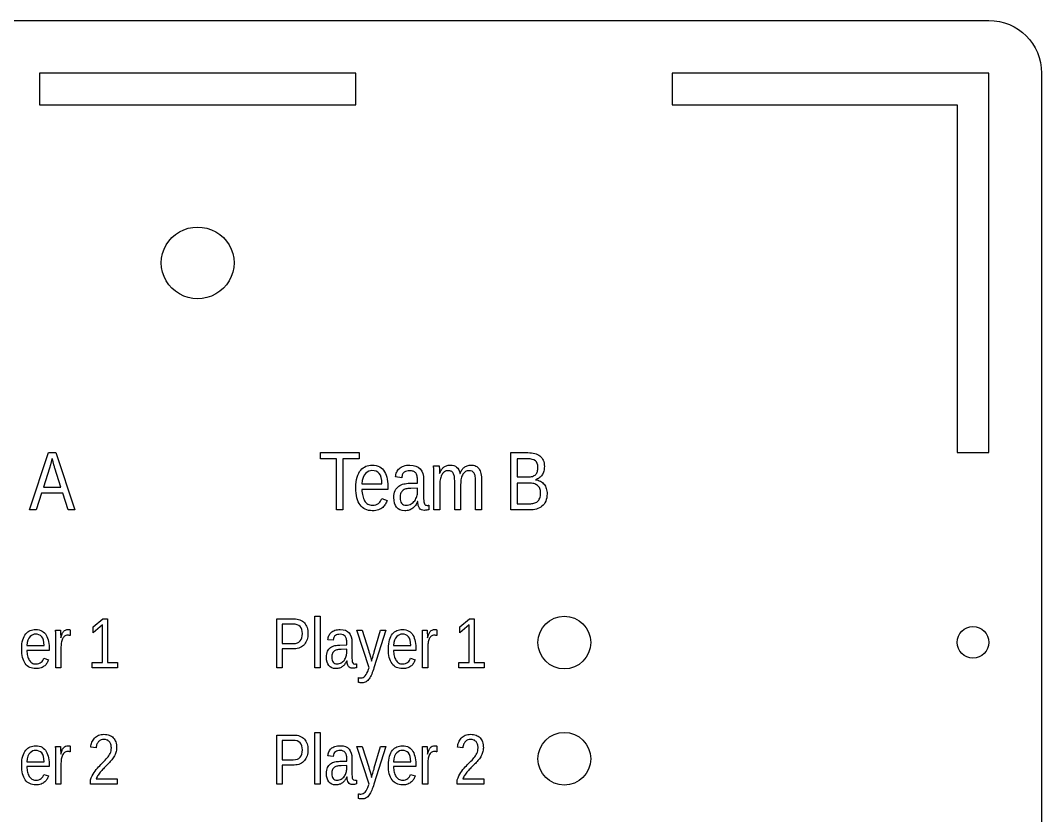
# Model space of a CAD drawing. Extents: x -205 to 381, y 97 to 403.
# Drawn here: x 69.4 to 166.2, y 215.2 to 290.6 of the extents above; entities that cross this region are included whole.
import ezdxf

# ---------------------------------------------------------------- set-up
doc = ezdxf.new("R2010")
doc.units = 0
doc.layers.add('Layer_1', color=7, linetype='CONTINUOUS')

msp = doc.modelspace()

# ---------------------------------------------------------------- linework, layer by layer
at = {"layer": 'Layer_1', "color": 7}
for points in [[(11.210069, 290.606626), (161.210069, 290.606626)], [(71.208194, 285.604648), (71.208194, 282.606037), (101.211944, 282.606037), (101.211944, 285.604648), (71.208194, 285.604648), (71.208194, 285.604648)], [(131.206875, 285.604648), (131.206875, 282.606037), (158.203194, 282.606037), (158.203194, 249.612496), (161.210625, 249.612496), (161.210625, 285.604648), (131.206875, 285.604648), (131.206875, 285.604648)], [(166.21007, 285.606626), (166.21007, 105.606631)], [(89.66007, 267.608572), (89.66007, 267.608572)], [(73.944607, 244.17586), (73.435286, 245.765564), (71.401853, 245.765564), (70.892529, 244.17586), (70.263591, 244.17586), (72.084808, 249.612496), (72.771621, 249.612496), (74.561968, 244.17586), (73.944607, 244.17586)], [(72.586413, 248.447228), (72.505384, 248.736616), (72.443648, 248.952691)], [(99.976483, 249.010569), (99.976483, 244.17586), (99.378412, 244.17586), (99.378412, 249.010569), (97.846586, 249.010569), (97.846586, 249.612496), (101.508309, 249.612496), (101.508309, 249.010569), (99.976483, 249.010569)], [(117.698605, 244.17586), (115.888965, 244.17586), (115.888965, 249.612496), (117.509538, 249.612496)], [(117.509538, 249.022146), (116.490891, 249.022146), (116.490891, 247.301251), (117.509538, 247.301251)], [(72.335619, 248.728897), (72.250732, 248.43951), (72.158129, 248.126971), (71.587069, 246.340482), (73.253944, 246.340482), (72.682885, 248.13469)], [(108.580947, 248.350765), (109.11728, 248.350765)], [(105.559741, 247.23566), (104.965531, 247.301254)], [(106.288998, 246.70704), (107.060701, 246.722478), (107.060701, 246.95013)], [(107.635619, 247.023443), (107.635619, 245.225377)], [(109.163587, 246.595145), (109.163587, 244.17586), (108.596385, 244.17586), (108.596385, 247.459451)], [(109.14045, 247.63694), (109.152021, 247.63694)], [(111.081275, 247.63694), (111.092846, 247.63694)], [(113.118561, 246.957843), (113.118561, 244.17586), (112.55522, 244.17586), (112.55522, 246.822797)], [(101.78612, 246.649162), (103.684507, 246.649162)], [(104.255564, 246.209294), (104.255564, 246.116691), (101.78612, 246.116691)], [(107.060698, 245.892897), (107.060698, 246.236302), (106.435618, 246.220865)], [(110.579659, 244.17586), (110.579659, 246.822797)], [(111.143006, 246.595145), (111.143006, 244.17586), (110.579665, 244.17586)], [(117.617576, 246.726333), (116.490891, 246.726333), (116.490891, 244.766212), (117.667735, 244.766212)], [(103.665215, 245.260101), (104.16682, 245.086467)], [(107.076136, 244.974571), (107.060698, 244.974571)], [(108.141081, 244.631166), (108.141081, 244.199013)], [(76.206446, 229.190667), (76.206446, 229.696683), (77.178789, 229.696683), (77.178789, 233.281789), (76.318895, 232.531032), (76.318895, 233.093273), (77.221786, 233.850641), (77.671577, 233.850641), (77.671577, 229.696683), (78.600927, 229.696683), (78.600927, 229.190667), (76.206446, 229.190667)], [(95.350485, 231.006372), (94.226005, 231.006372), (94.226005, 229.190667), (93.710069, 229.190667), (93.710069, 233.850641), (95.317412, 233.850641)], [(95.254572, 233.344634), (94.226005, 233.344634), (94.226005, 231.505781), (95.277726, 231.505781)], [(97.331553, 229.190667), (97.331553, 234.098689), (97.82103, 234.098689), (97.82103, 229.190667), (97.331553, 229.190667)], [(110.967517, 229.190667), (110.967517, 229.696683), (111.93986, 229.696683), (111.93986, 233.281789), (111.079963, 232.531032), (111.079963, 233.093273), (111.982854, 233.850641), (112.432646, 233.850641), (112.432646, 229.696683), (113.361995, 229.696683), (113.361995, 229.190667), (110.967517, 229.190667)], [(72.750353, 232.769157), (73.213372, 232.769157)], [(74.139388, 232.802228), (74.139388, 232.256526)], [(102.41486, 229.064985), (102.461162, 229.2072), (101.296995, 232.769152), (101.819546, 232.769152), (102.438011, 230.791392)], [(102.960562, 230.725245), (103.53603, 232.769152), (104.051969, 232.769152), (102.920876, 229.190661)], [(107.511424, 232.769157), (107.974446, 232.769157)], [(108.900465, 232.802228), (108.900465, 232.256526)], [(72.766863, 229.190667), (72.766863, 231.935721)], [(73.233184, 232.200305), (73.233184, 232.038247), (73.24642, 232.038247)], [(99.064572, 231.813369), (98.555251, 231.869594)], [(99.689652, 231.36025), (100.35111, 231.373487), (100.35111, 231.568618)], [(100.843896, 231.631469), (100.843896, 230.09027)], [(107.527934, 229.190667), (107.527934, 231.935721)], [(107.994258, 232.200305), (107.994258, 232.038247), (108.007494, 232.038247)], [(123.471138, 231.598689), (123.471138, 231.598689)], [(161.206911, 231.609825), (161.206911, 231.609825)], [(70.025119, 231.310641), (71.652305, 231.310641)], [(72.141786, 230.933612), (72.141786, 230.854237), (70.025119, 230.854237)], [(73.256343, 231.055956), (73.256343, 229.190642), (72.766863, 229.190642)], [(100.351102, 230.662416), (100.351102, 230.956766), (99.81532, 230.94353)], [(102.507463, 230.553267), (102.590146, 230.25561)], [(102.738976, 229.984411), (102.811735, 230.222536), (102.89111, 230.490427)], [(104.786187, 231.310641), (106.413376, 231.310641)], [(106.902854, 230.933612), (106.902854, 230.854237), (104.786187, 230.854237)], [(108.017417, 231.055956), (108.017417, 229.190642), (107.527939, 229.190642)], [(71.63577, 230.120016), (72.065718, 229.971189)], [(100.364338, 229.875282), (100.351102, 229.875282)], [(101.277152, 229.580941), (101.277152, 229.210524)], [(106.396838, 230.120016), (106.826787, 229.971189)], [(101.465668, 227.821441), (101.465668, 228.267925)], [(95.350485, 219.980415), (94.226005, 219.980415), (94.226005, 218.164713), (93.710069, 218.164713), (93.710069, 222.824688), (95.317412, 222.824688)], [(97.331553, 218.164713), (97.331553, 223.072736), (97.82103, 223.072736), (97.82103, 218.164713), (97.331553, 218.164713)], [(72.750353, 221.743198), (73.213372, 221.743198)], [(74.139388, 221.776269), (74.139388, 221.230567)], [(76.583478, 221.617522), (76.084077, 221.673746)], [(95.254572, 222.318683), (94.226005, 222.318683), (94.226005, 220.47983), (95.277726, 220.47983)], [(102.41486, 218.039028), (102.461162, 218.18124), (101.296995, 221.743195), (101.819546, 221.743195), (102.438011, 219.765435)], [(102.960562, 219.699288), (103.53603, 221.743195), (104.051969, 221.743195), (102.920876, 218.164705)], [(107.511424, 221.743204), (107.974446, 221.743204)], [(108.900465, 221.776272), (108.900465, 221.230567)], [(111.344546, 221.617527), (110.845146, 221.673749)], [(72.766863, 218.16471), (72.766863, 220.909762)], [(73.233184, 221.174345), (73.233184, 221.012288), (73.24642, 221.012288)], [(99.064572, 220.787416), (98.555251, 220.84364)], [(107.527934, 218.164713), (107.527934, 220.909765)], [(107.994258, 221.174348), (107.994258, 221.01229), (108.007494, 221.01229)], [(70.025119, 220.284682), (71.652305, 220.284682)], [(72.141786, 219.907653), (72.141786, 219.828278), (70.025119, 219.828278)], [(73.256343, 220.030024), (73.256343, 218.164713), (72.766863, 218.164713)], [(77.694728, 220.049865), (77.360693, 219.712522)], [(99.689652, 220.334297), (100.35111, 220.347533), (100.35111, 220.542661)], [(100.351102, 219.636463), (100.351102, 219.930812), (99.81532, 219.917576)], [(100.843896, 220.605515), (100.843896, 219.064316)], [(104.786187, 220.284688), (106.413376, 220.284688)], [(106.902854, 219.907656), (106.902854, 219.828281), (104.786187, 219.828281)], [(108.017417, 220.030024), (108.017417, 218.16471), (107.527939, 218.16471)], [(112.455796, 220.04987), (112.121761, 219.712527)], [(123.471138, 220.572729), (123.471138, 220.572729)], [(71.63577, 219.094057), (72.065718, 218.94523)], [(100.364338, 218.849328), (100.351102, 218.849328)], [(102.507463, 219.52731), (102.590146, 219.229653)], [(102.738976, 218.958455), (102.811735, 219.19658), (102.89111, 219.464471)], [(106.396838, 219.094063), (106.826787, 218.945236)], [(76.600013, 218.670724), (78.594311, 218.670724), (78.594311, 218.16471), (76.060927, 218.16471)], [(76.060927, 218.16471), (76.060927, 218.584736)], [(101.277152, 218.554984), (101.277152, 218.184568)], [(111.361085, 218.670729), (113.35538, 218.670729), (113.35538, 218.164713), (110.821995, 218.164713)], [(110.821995, 218.164713), (110.821995, 218.584739)], [(101.465668, 216.795484), (101.465668, 217.241968)]]:
    msp.add_lwpolyline(points, dxfattribs=at)
for points in [[(161.210069, 290.606626), (163.980069, 290.606626), (166.21007, 288.376626), (166.21007, 285.606626)], [(84.48507, 270.553058), (85.552504, 271.16041), (86.867637, 271.16041), (87.93507, 270.553058)], [(82.76007, 267.608572), (82.76007, 268.823275), (83.417637, 269.945707), (84.48507, 270.553058)], [(87.93507, 270.553058), (89.002504, 269.945707), (89.66007, 268.823275), (89.66007, 267.608572)], [(84.48507, 264.664085), (83.417637, 265.271437), (82.76007, 266.393869), (82.76007, 267.608572)], [(89.66007, 267.608572), (89.66007, 266.393869), (89.002504, 265.271437), (87.93507, 264.664085)], [(87.93507, 264.664085), (86.867637, 264.056734), (85.552504, 264.056734), (84.48507, 264.664085)], [(72.389639, 248.948833), (72.376769, 248.889665), (72.358769, 248.816352), (72.335619, 248.728897)], [(72.420505, 249.056871), (72.415369, 249.044001), (72.405068, 249.007993), (72.389639, 248.948833)], [(72.443648, 248.952691), (72.42821, 249.00928), (72.420505, 249.044004), (72.420505, 249.056871)], [(117.509538, 249.612496), (117.75648, 249.61249), (117.976413, 249.586757), (118.169343, 249.535328)], [(118.22336, 248.83308), (118.058729, 248.959117), (117.820787, 249.02214), (117.509538, 249.022146)], [(118.169343, 249.535328), (118.362264, 249.486447), (118.525606, 249.407992), (118.659371, 249.299957)], [(118.470305, 248.204142), (118.470302, 248.497385), (118.387986, 248.707028), (118.22336, 248.83308)], [(118.659371, 249.299957), (118.795701, 249.191914), (118.898597, 249.054294), (118.968052, 248.887097)], [(118.968052, 248.887097), (119.040075, 248.722463), (119.076086, 248.524394), (119.076092, 248.292887)], [(72.682876, 248.13469), (72.649433, 248.237577), (72.617279, 248.341759), (72.586413, 248.447228)], [(101.334677, 247.281958), (101.41699, 247.554624), (101.527602, 247.775844), (101.666508, 247.945621)], [(101.666508, 247.945621), (101.805413, 248.115391), (101.96747, 248.237577), (102.152679, 248.312179)], [(102.152679, 248.312179), (102.337887, 248.389345), (102.535956, 248.42793), (102.746889, 248.427936)], [(102.739173, 247.914754), (102.538527, 247.914751), (102.343032, 247.829862), (102.152679, 247.660094)], [(103.422128, 247.629224), (103.249778, 247.819575), (103.022126, 247.914751), (102.739173, 247.914754)], [(102.746889, 248.427936), (103.03499, 248.42793), (103.275503, 248.371339), (103.46843, 248.258162)], [(103.46843, 248.258162), (103.841417, 248.039508), (104.079356, 247.648514), (104.182254, 247.085176)], [(105.085145, 247.752699), (105.144308, 247.8916), (105.227907, 248.011215), (105.335948, 248.111539)], [(105.335948, 248.111539), (105.443985, 248.211858), (105.579031, 248.289029), (105.741092, 248.343052)], [(105.741092, 248.343052), (105.905721, 248.399637), (106.105074, 248.427933), (106.33916, 248.427938)], [(106.026622, 247.868455), (105.939158, 247.85045), (105.86199, 247.815717), (105.795109, 247.764276)], [(106.323725, 247.899322), (106.213114, 247.899319), (106.11408, 247.889021), (106.026622, 247.868455)], [(106.647841, 247.845305), (106.557806, 247.881313), (106.449769, 247.899319), (106.323725, 247.899322)], [(106.33916, 248.427938), (106.768736, 248.427933), (107.091565, 248.307034), (107.307645, 248.065238)], [(106.87935, 247.683247), (106.817612, 247.757841), (106.740441, 247.811859), (106.647841, 247.845305)], [(107.307645, 248.065238), (107.526291, 247.826006), (107.635616, 247.478743), (107.635619, 247.023443)], [(108.584814, 248.231151), (108.582274, 248.292884), (108.580947, 248.332753), (108.580947, 248.350765)], [(108.592518, 248.007357), (108.589978, 248.094815), (108.587382, 248.169412), (108.584814, 248.231151)], [(108.596385, 247.733404), (108.596385, 247.831148), (108.594974, 247.922467), (108.592518, 248.007357)], [(109.11728, 248.350765), (109.11982, 248.337895), (109.121146, 248.303174), (109.121146, 248.246585)], [(109.121146, 248.246585), (109.123686, 248.189991), (109.126282, 248.124394), (109.128851, 248.0498)], [(109.128851, 248.0498), (109.133987, 247.977771), (109.136555, 247.903174), (109.136584, 247.826009)], [(109.136584, 247.826009), (109.139124, 247.751407), (109.14045, 247.688384), (109.14045, 247.63694)], [(109.152021, 247.63694), (109.203467, 247.757838), (109.258775, 247.867163), (109.317937, 247.964913)], [(109.317937, 247.964913), (109.377102, 248.062658), (109.445267, 248.144974), (109.522438, 248.211858)], [(109.622748, 247.802856), (109.527571, 247.746262), (109.445256, 247.662662), (109.375804, 247.552053)], [(109.522438, 248.211858), (109.60218, 248.281307), (109.693498, 248.33404), (109.796394, 248.370057)], [(109.950721, 247.891603), (109.82982, 247.891598), (109.720496, 247.862018), (109.622748, 247.802856)], [(109.796394, 248.370057), (109.899283, 248.408637), (110.017611, 248.42793), (110.151376, 248.427936)], [(110.247828, 247.837583), (110.168083, 247.873592), (110.069049, 247.891598), (109.950721, 247.891603)], [(110.151376, 248.427936), (110.411178, 248.42793), (110.615679, 248.36491), (110.764879, 248.238869)], [(110.440752, 247.660094), (110.391877, 247.744975), (110.327567, 247.80414), (110.247828, 247.837583)], [(110.764879, 248.238869), (110.916644, 248.11282), (111.02211, 247.912177), (111.081275, 247.63694)], [(111.092846, 247.63694), (111.14429, 247.757838), (111.200881, 247.867163), (111.26262, 247.964913)], [(111.26262, 247.964913), (111.326924, 248.062658), (111.400237, 248.144974), (111.482556, 248.211858)], [(111.602167, 247.806717), (111.506988, 247.752694), (111.424675, 247.671665), (111.355223, 247.56363)], [(111.482556, 248.211858), (111.56744, 248.281307), (111.662616, 248.33404), (111.768086, 248.370057)], [(111.93014, 247.891603), (111.809239, 247.891598), (111.699915, 247.863302), (111.602167, 247.806717)], [(111.768086, 248.370057), (111.873546, 248.408637), (111.994448, 248.42793), (112.130784, 248.427936)], [(112.223389, 247.837583), (112.143642, 247.873592), (112.045894, 247.891598), (111.93014, 247.891603)], [(112.130784, 248.427936), (112.303125, 248.42793), (112.451035, 248.399634), (112.574513, 248.343049)], [(112.416313, 247.660094), (112.367435, 247.744975), (112.303125, 247.80414), (112.223389, 247.837583)], [(112.574513, 248.343049), (112.700554, 248.286452), (112.803446, 248.198994), (112.883194, 248.08067)], [(112.883194, 248.08067), (112.965504, 247.962339), (113.024666, 247.809285), (113.060683, 247.621508)], [(118.25423, 247.544337), (118.331395, 247.624076), (118.386702, 247.719253), (118.420145, 247.829867)], [(118.420145, 247.829867), (118.453583, 247.940473), (118.470302, 248.065232), (118.470305, 248.204142)], [(119.022072, 247.864592), (118.988628, 247.730827), (118.935895, 247.608642), (118.863872, 247.498036)], [(119.076092, 248.292887), (119.076086, 248.141116), (119.058086, 247.998351), (119.022072, 247.864592)], [(101.215063, 246.290322), (101.215063, 246.681316), (101.254933, 247.01186), (101.334677, 247.281958)], [(102.152679, 247.660094), (101.921169, 247.462019), (101.798981, 247.125043), (101.78612, 246.649162)], [(103.684507, 246.649162), (103.684505, 247.114753), (103.597044, 247.441439), (103.422128, 247.629224)], [(104.182254, 247.085176), (104.231124, 246.815078), (104.255562, 246.523116), (104.255564, 246.209294)], [(104.965531, 247.301254), (104.986105, 247.46588), (105.02598, 247.616363), (105.085145, 247.752699)], [(105.636912, 247.559775), (105.598324, 247.474882), (105.572602, 247.366845), (105.559741, 247.23566)], [(105.795109, 247.764276), (105.730799, 247.715398), (105.678069, 247.64723), (105.636912, 247.559775)], [(107.014399, 247.389998), (106.986101, 247.510897), (106.941084, 247.608644), (106.87935, 247.683247)], [(107.060701, 246.95013), (107.060698, 247.122474), (107.045263, 247.269097), (107.014399, 247.389998)], [(108.596385, 247.459451), (108.596385, 247.459448), (108.596385, 247.550764), (108.596385, 247.733404)], [(109.217607, 247.146912), (109.181592, 246.987423), (109.163587, 246.803501), (109.163587, 246.595145)], [(109.375804, 247.552053), (109.308923, 247.444013), (109.256189, 247.308964), (109.217607, 247.146912)], [(110.544932, 247.33212), (110.524358, 247.468451), (110.489625, 247.577775), (110.440752, 247.660094)], [(110.579659, 246.822797), (110.579656, 247.026008), (110.568088, 247.195782), (110.544932, 247.33212)], [(111.197026, 247.158486), (111.161009, 246.996425), (111.143003, 246.808646), (111.143006, 246.595145)], [(111.355223, 247.56363), (111.285768, 247.455587), (111.233035, 247.320541), (111.197026, 247.158486)], [(112.524351, 247.33212), (112.503777, 247.468451), (112.467757, 247.577775), (112.416313, 247.660094)], [(112.55522, 246.822797), (112.555215, 247.026008), (112.544919, 247.195782), (112.524351, 247.33212)], [(113.060683, 247.621508), (113.099263, 247.436297), (113.118556, 247.215074), (113.118561, 246.957843)], [(117.509538, 247.301251), (117.687025, 247.301248), (117.836222, 247.321825), (117.957123, 247.362987)], [(117.957123, 247.362987), (118.080592, 247.406714), (118.179627, 247.467164), (118.25423, 247.544337)], [(118.597635, 247.216364), (118.492168, 247.13919), (118.368696, 247.081312), (118.227218, 247.042732)], [(118.227218, 247.042732), (118.407279, 247.016994), (118.566765, 246.966846), (118.705675, 246.892249)], [(118.863872, 247.498036), (118.794417, 247.389993), (118.70567, 247.296103), (118.597635, 247.216364)], [(118.705675, 246.892249), (118.844576, 246.817649), (118.960333, 246.722472), (119.052941, 246.606719)], [(101.612488, 244.650456), (101.347538, 245.018302), (101.215063, 245.564921), (101.215063, 246.290322)], [(101.78612, 246.116691), (101.78612, 245.898039), (101.809262, 245.696112), (101.855575, 245.510904)], [(104.811189, 245.34113), (104.811189, 245.616367), (104.853633, 245.841448), (104.938522, 246.016369)], [(104.938522, 246.016369), (105.02598, 246.193859), (105.137876, 246.332763), (105.274212, 246.433087)], [(105.274212, 246.433087), (105.413116, 246.533406), (105.571315, 246.602858), (105.748808, 246.641446)], [(105.706362, 246.054949), (105.613756, 245.990636), (105.539159, 245.900605), (105.482568, 245.784851)], [(106.038193, 246.182279), (105.912147, 246.161705), (105.801535, 246.119253), (105.706362, 246.054949)], [(105.748808, 246.641446), (105.926297, 246.680029), (106.106361, 246.701893), (106.288998, 246.70704)], [(106.435618, 246.220865), (106.296711, 246.218325), (106.164236, 246.205427), (106.038193, 246.182279)], [(106.991243, 245.464602), (107.037545, 245.613796), (107.060695, 245.756561), (107.060698, 245.892897)], [(118.076737, 246.672316), (117.940401, 246.708325), (117.787347, 246.72633), (117.617576, 246.726333)], [(118.424003, 246.502539), (118.328824, 246.579707), (118.213068, 246.636299), (118.076737, 246.672316)], [(118.647797, 246.205436), (118.596348, 246.326334), (118.521748, 246.425369), (118.424003, 246.502539)], [(118.724968, 245.765564), (118.724962, 245.937912), (118.699229, 246.084534), (118.647797, 246.205436)], [(119.052941, 246.606719), (119.145541, 246.490963), (119.214993, 246.355914), (119.2613, 246.201578)], [(119.2613, 246.201578), (119.31017, 246.049807), (119.334607, 245.885178), (119.33461, 245.707689)], [(101.855575, 245.510904), (101.901876, 245.328266), (101.963612, 245.17007), (102.040783, 245.036307)], [(102.040783, 245.036307), (102.117951, 244.905116), (102.215702, 244.802224), (102.334029, 244.727627)], [(103.36425, 244.80094), (103.513444, 244.921838), (103.613766, 245.074893), (103.665215, 245.260101)], [(104.16682, 245.086467), (104.130805, 244.970713), (104.080643, 244.85367), (104.016339, 244.735343)], [(105.069711, 244.430523), (104.897363, 244.651743), (104.811189, 244.955279), (104.811189, 245.34113)], [(105.482568, 245.784851), (105.425977, 245.669095), (105.397681, 245.517327), (105.397681, 245.329548)], [(105.397681, 245.329548), (105.397681, 245.103183), (105.44784, 244.928264), (105.548162, 244.804792)], [(106.451053, 244.739204), (106.587386, 244.821517), (106.700568, 244.925696), (106.790603, 245.051742)], [(106.790603, 245.051742), (106.880632, 245.177785), (106.947513, 245.315405), (106.991243, 245.464602)], [(107.060698, 244.974571), (106.998959, 244.840809), (106.930791, 244.719908), (106.856197, 244.611871)], [(107.126295, 244.608013), (107.100556, 244.713479), (107.083849, 244.835664), (107.076136, 244.974571)], [(107.635619, 245.225377), (107.635616, 245.019589), (107.657491, 244.863963), (107.701213, 244.758499)], [(118.092172, 244.812514), (118.220786, 244.84338), (118.331395, 244.897401), (118.424003, 244.974571)], [(118.424003, 244.974571), (118.519177, 245.051739), (118.592487, 245.154635), (118.643939, 245.283252)], [(118.643939, 245.283252), (118.697954, 245.411869), (118.724962, 245.57264), (118.724968, 245.765564)], [(119.203422, 245.00158), (119.115959, 244.808656), (118.996344, 244.650456), (118.844579, 244.526984)], [(119.33461, 245.707689), (119.334607, 245.432446), (119.290877, 245.197078), (119.203422, 245.00158)], [(102.77004, 244.098689), (102.26329, 244.098692), (101.877439, 244.282613), (101.612488, 244.650456)], [(102.334029, 244.727627), (102.454927, 244.655601), (102.600263, 244.619589), (102.77004, 244.619589)], [(102.77004, 244.619589), (103.016984, 244.619589), (103.215053, 244.680039), (103.36425, 244.80094)], [(103.352676, 244.187437), (103.193187, 244.128272), (102.998976, 244.098692), (102.77004, 244.098689)], [(103.757817, 244.418946), (103.649777, 244.326341), (103.514731, 244.249173), (103.352676, 244.187437)], [(104.016339, 244.735343), (103.952026, 244.619589), (103.865855, 244.514123), (103.757817, 244.418946)], [(105.845271, 244.098689), (105.500576, 244.098692), (105.242058, 244.2093), (105.069711, 244.430523)], [(105.548162, 244.804792), (105.648483, 244.68132), (105.791248, 244.619584), (105.976457, 244.619584)], [(106.269703, 244.160425), (106.14623, 244.119269), (106.004752, 244.098692), (105.845269, 244.098689)], [(105.976457, 244.619589), (106.159091, 244.619589), (106.317291, 244.659459), (106.451053, 244.739204)], [(106.601534, 244.33406), (106.506357, 244.259463), (106.395746, 244.201584), (106.269703, 244.160425)], [(106.856197, 244.611871), (106.784168, 244.503833), (106.699281, 244.41123), (106.601534, 244.33406)], [(107.234332, 244.345633), (107.188028, 244.417659), (107.152017, 244.50512), (107.126295, 244.608013)], [(107.423399, 244.187437), (107.346228, 244.223448), (107.283205, 244.276181), (107.234332, 244.345633)], [(107.701213, 244.137274), (107.593172, 244.137274), (107.500567, 244.153982), (107.423399, 244.187437)], [(107.701213, 244.758499), (107.74494, 244.655604), (107.829827, 244.604158), (107.955873, 244.604158)], [(107.925006, 244.152712), (107.855549, 244.142411), (107.780952, 244.137274), (107.701213, 244.137274)], [(108.141081, 244.199013), (108.069053, 244.178439), (107.997027, 244.163002), (107.925006, 244.152712)], [(107.955873, 244.604158), (107.98674, 244.604158), (108.017606, 244.606698), (108.048479, 244.611862)], [(108.048479, 244.611862), (108.081916, 244.616999), (108.112783, 244.623433), (108.141081, 244.631166)], [(117.667735, 244.766212), (117.822074, 244.766212), (117.963552, 244.78165), (118.092172, 244.812514)], [(118.323682, 244.260747), (118.12561, 244.204155), (117.917251, 244.17586), (117.698605, 244.17586)], [(118.844579, 244.526984), (118.695383, 244.406085), (118.521748, 244.317338), (118.323682, 244.260747)], [(95.922646, 233.113124), (95.774919, 233.26746), (95.552226, 233.344631), (95.254572, 233.344634)], [(95.317412, 233.850641), (95.542306, 233.850639), (95.738538, 233.816461), (95.90611, 233.748116)], [(95.90611, 233.748116), (96.075881, 233.681966), (96.216992, 233.587156), (96.329444, 233.463689)], [(96.329444, 233.463689), (96.441887, 233.342418), (96.525673, 233.194692), (96.580796, 233.020513)], [(118.471137, 231.598689), (118.471137, 232.979399), (119.590425, 234.098689), (120.971138, 234.098689)], [(120.971138, 234.098689), (122.351848, 234.098689), (123.471138, 232.979399), (123.471138, 231.598689)], [(69.638164, 231.853039), (69.70872, 232.08675), (69.803529, 232.276369), (69.922593, 232.421891)], [(69.922593, 232.421891), (70.041654, 232.567411), (70.180561, 232.672141), (70.339311, 232.736084)], [(70.339311, 232.736084), (70.498061, 232.802228), (70.667835, 232.835299), (70.848635, 232.835305)], [(70.84202, 232.395433), (70.670039, 232.39543), (70.50247, 232.32267), (70.339311, 232.177154)], [(71.427411, 232.150696), (71.279681, 232.313851), (71.084553, 232.39543), (70.84202, 232.395433)], [(70.848635, 232.835305), (71.095576, 232.835299), (71.301731, 232.786793), (71.467097, 232.689782)], [(71.467097, 232.689782), (71.786801, 232.502367), (71.990749, 232.167228), (72.078946, 231.684366)], [(72.756957, 232.59718), (72.754699, 232.661117), (72.752554, 232.718442), (72.750353, 232.769157)], [(72.763561, 232.392125), (72.761303, 232.464885), (72.759158, 232.533234), (72.756957, 232.59718)], [(72.766863, 232.167231), (72.766863, 232.244399), (72.765734, 232.319363), (72.763561, 232.392125)], [(73.213372, 232.769157), (73.21563, 232.718442), (73.217775, 232.660014), (73.219976, 232.593872)], [(73.219976, 232.593872), (73.222234, 232.529926), (73.224379, 232.463782), (73.22658, 232.395433)], [(73.22658, 232.395433), (73.230983, 232.327079), (73.233184, 232.262038), (73.233184, 232.200305)], [(73.24642, 232.038247), (73.281698, 232.174944), (73.318076, 232.292905), (73.355561, 232.392125)], [(73.355561, 232.392125), (73.393043, 232.493548), (73.438241, 232.57623), (73.491161, 232.640173)], [(73.491161, 232.640173), (73.544074, 232.706315), (73.606914, 232.754823), (73.679677, 232.785696)], [(73.679677, 232.785696), (73.752436, 232.818764), (73.839527, 232.835299), (73.940952, 232.835305)], [(73.940952, 232.835305), (73.980638, 232.835299), (74.01812, 232.830902), (74.053401, 232.822068)], [(74.053401, 232.822068), (74.09088, 232.815464), (74.119545, 232.808832), (74.139388, 232.802228)], [(96.144235, 232.441746), (96.144232, 232.737193), (96.070369, 232.960987), (95.922646, 233.113124)], [(95.932569, 231.747214), (96.073677, 231.908165), (96.144232, 232.139675), (96.144235, 232.441746)], [(96.580796, 233.020513), (96.635914, 232.84853), (96.663476, 232.657809), (96.663479, 232.44835)], [(96.663479, 232.44835), (96.663476, 232.2455), (96.635906, 232.055883), (96.580796, 231.879497)], [(98.657777, 232.256549), (98.708487, 232.375607), (98.780146, 232.478133), (98.872751, 232.564126)], [(98.872751, 232.564126), (98.965354, 232.650113), (99.08111, 232.716258), (99.220017, 232.762562)], [(99.220017, 232.762562), (99.361125, 232.811067), (99.532003, 232.835319), (99.732646, 232.835324)], [(99.464755, 232.355767), (99.389788, 232.340329), (99.323644, 232.310563), (99.266319, 232.266469)], [(99.719418, 232.382211), (99.624605, 232.382208), (99.539719, 232.373377), (99.464755, 232.355767)], [(99.997229, 232.33591), (99.920058, 232.366773), (99.827453, 232.382208), (99.719418, 232.382211)], [(99.732646, 232.835324), (100.100855, 232.835319), (100.377566, 232.731692), (100.562777, 232.524437)], [(100.195668, 232.197003), (100.142748, 232.26094), (100.076604, 232.307241), (99.997229, 232.33591)], [(100.562777, 232.524437), (100.750187, 232.319383), (100.843893, 232.021726), (100.843896, 231.631469)], [(104.399235, 231.853039), (104.469791, 232.08675), (104.564598, 232.276369), (104.683662, 232.421891)], [(104.683662, 232.421891), (104.802723, 232.567411), (104.94163, 232.672141), (105.10038, 232.736084)], [(105.10038, 232.736084), (105.25913, 232.802228), (105.428903, 232.835299), (105.609703, 232.835305)], [(105.603088, 232.395433), (105.431107, 232.39543), (105.263538, 232.32267), (105.10038, 232.177154)], [(106.188479, 232.150696), (106.040753, 232.313851), (105.845621, 232.39543), (105.603088, 232.395433)], [(105.609703, 232.835305), (105.856645, 232.835299), (106.0628, 232.786793), (106.228168, 232.689782)], [(106.228168, 232.689782), (106.547869, 232.502367), (106.75182, 232.167228), (106.840017, 231.684366)], [(107.518028, 232.59718), (107.51577, 232.661117), (107.513625, 232.718442), (107.511424, 232.769157)], [(107.524632, 232.392125), (107.522374, 232.464885), (107.520229, 232.533234), (107.518028, 232.59718)], [(107.527934, 232.167231), (107.527931, 232.244399), (107.526805, 232.319363), (107.524632, 232.392125)], [(107.974446, 232.769157), (107.976704, 232.718442), (107.978849, 232.660014), (107.98105, 232.593872)], [(107.98105, 232.593872), (107.983308, 232.529926), (107.985453, 232.463782), (107.987654, 232.395433)], [(107.987654, 232.395433), (107.992057, 232.327079), (107.994258, 232.262038), (107.994258, 232.200305)], [(108.007494, 232.038247), (108.042772, 232.174944), (108.079153, 232.292905), (108.116635, 232.392125)], [(108.116635, 232.392125), (108.154117, 232.493548), (108.199318, 232.57623), (108.252235, 232.640173)], [(108.252235, 232.640173), (108.305151, 232.706315), (108.367988, 232.754823), (108.440751, 232.785696)], [(108.440751, 232.785696), (108.51351, 232.818764), (108.600601, 232.835299), (108.702026, 232.835305)], [(108.702026, 232.835305), (108.741712, 232.835299), (108.779194, 232.830902), (108.814475, 232.822068)], [(108.814475, 232.822068), (108.851957, 232.815464), (108.880619, 232.808832), (108.900465, 232.802228)], [(158.206911, 231.609825), (158.206911, 232.438252), (158.878484, 233.109824), (159.706911, 233.109824)], [(159.706911, 233.109824), (160.535338, 233.109824), (161.206911, 232.438252), (161.206911, 231.609825)], [(69.535638, 231.003064), (69.535638, 231.3382), (69.569815, 231.621526), (69.638164, 231.853039)], [(70.339311, 232.177154), (70.140872, 232.007375), (70.036142, 231.71854), (70.025119, 231.310641)], [(71.652305, 231.310641), (71.652305, 231.709721), (71.577338, 231.989736), (71.427411, 232.150696)], [(72.078946, 231.684366), (72.120836, 231.452853), (72.141783, 231.202601), (72.141786, 230.933612)], [(72.766863, 231.935721), (72.766863, 231.935718), (72.766863, 232.012886), (72.766863, 232.167231)], [(73.289414, 231.548741), (73.267372, 231.39881), (73.25634, 231.234549), (73.256343, 231.055956)], [(73.398555, 231.939003), (73.350049, 231.83096), (73.313668, 231.700876), (73.289414, 231.548741)], [(73.590379, 232.196972), (73.513208, 232.135233), (73.449267, 232.049242), (73.398555, 231.939003)], [(73.878113, 232.289574), (73.765664, 232.289571), (73.669754, 232.258705), (73.590379, 232.196972)], [(74.023635, 232.279668), (73.981739, 232.286272), (73.933233, 232.289574), (73.878113, 232.289574)], [(74.139388, 232.256526), (74.106315, 232.267561), (74.067729, 232.275266), (74.023635, 232.279668)], [(95.277726, 231.505781), (95.57538, 231.505778), (95.793659, 231.586257), (95.932569, 231.747214)], [(96.332751, 231.42309), (96.224708, 231.295207), (96.088008, 231.193782), (95.922646, 231.118821)], [(96.580796, 231.879497), (96.525673, 231.705309), (96.44299, 231.553175), (96.332751, 231.42309)], [(98.555251, 231.869594), (98.57289, 232.010702), (98.607064, 232.139686), (98.657777, 232.256549)], [(99.130719, 232.091183), (99.097646, 232.018421), (99.075596, 231.925815), (99.064572, 231.813369)], [(99.266319, 232.266469), (99.211195, 232.224573), (99.165997, 232.166144), (99.130719, 232.091183)], [(99.22663, 231.304029), (99.378764, 231.3371), (99.533106, 231.355839), (99.689652, 231.36025)], [(100.311421, 231.945647), (100.287178, 232.049273), (100.248582, 232.133059), (100.195668, 232.197003)], [(100.35111, 231.568618), (100.351107, 231.716339), (100.337874, 231.842018), (100.311421, 231.945647)], [(104.29671, 231.003064), (104.29671, 231.3382), (104.330884, 231.621526), (104.399235, 231.853039)], [(105.10038, 232.177154), (104.901944, 232.007375), (104.797211, 231.71854), (104.786187, 231.310641)], [(106.413376, 231.310641), (106.413373, 231.709721), (106.338407, 231.989736), (106.188479, 232.150696)], [(106.840017, 231.684366), (106.881905, 231.452853), (106.902851, 231.202601), (106.902854, 230.933612)], [(107.527934, 231.935721), (107.527931, 231.935718), (107.527931, 232.012886), (107.527934, 232.167231)], [(108.050491, 231.548741), (108.028449, 231.39881), (108.017417, 231.234549), (108.017417, 231.055956)], [(108.159632, 231.939003), (108.111123, 231.83096), (108.074742, 231.700876), (108.050491, 231.548741)], [(108.351453, 232.196972), (108.274282, 232.135233), (108.210342, 232.049242), (108.159632, 231.939003)], [(108.639189, 232.289574), (108.526738, 232.289571), (108.430828, 232.258705), (108.351453, 232.196972)], [(108.784709, 232.279668), (108.742816, 232.286272), (108.694307, 232.289574), (108.639189, 232.289574)], [(108.900465, 232.256526), (108.867389, 232.267561), (108.828806, 232.275266), (108.784709, 232.279668)], [(120.971138, 229.098688), (119.590425, 229.098688), (118.471137, 230.217976), (118.471137, 231.598689)], [(123.471138, 231.598689), (123.471138, 230.217976), (122.351848, 229.098688), (120.971138, 229.098688)], [(159.706911, 230.109825), (158.878484, 230.109825), (158.206911, 230.781397), (158.206911, 231.609825)], [(161.206911, 231.609825), (161.206911, 230.781397), (160.535338, 230.109825), (159.706911, 230.109825)], [(69.876289, 229.597465), (69.64919, 229.912761), (69.535638, 230.381292), (69.535638, 231.003064)], [(70.025119, 230.854237), (70.025119, 230.666822), (70.044959, 230.493741), (70.084651, 230.334991)], [(95.922646, 231.118821), (95.759484, 231.043851), (95.568764, 231.006369), (95.350485, 231.006372)], [(98.42296, 230.189471), (98.42296, 230.425389), (98.459338, 230.618314), (98.532101, 230.768247)], [(98.532101, 230.768247), (98.607064, 230.920379), (98.702975, 231.039443), (98.819835, 231.125433)], [(98.819835, 231.125433), (98.938896, 231.21142), (99.074495, 231.270952), (99.22663, 231.304029)], [(98.998419, 230.569805), (98.949911, 230.470587), (98.925657, 230.3405), (98.925659, 230.179545)], [(99.190243, 230.801318), (99.110865, 230.746194), (99.046925, 230.669023), (98.998419, 230.569805)], [(99.474669, 230.910456), (99.366629, 230.892817), (99.271822, 230.856436), (99.190243, 230.801318)], [(99.81532, 230.94353), (99.696256, 230.941272), (99.582707, 230.930293), (99.474669, 230.910456)], [(100.29157, 230.295307), (100.331256, 230.423188), (100.351099, 230.545557), (100.351102, 230.662416)], [(102.438011, 230.791392), (102.438011, 230.791389), (102.461153, 230.712014), (102.507463, 230.553267)], [(102.89111, 230.490427), (102.919773, 230.580826), (102.942923, 230.659097), (102.960562, 230.725245)], [(104.63736, 229.597465), (104.410259, 229.912761), (104.29671, 230.381292), (104.29671, 231.003064)], [(104.786187, 230.854237), (104.786187, 230.666822), (104.806028, 230.493741), (104.845719, 230.334991)], [(70.868478, 229.124523), (70.434118, 229.124523), (70.10339, 229.282169), (69.876289, 229.597465)], [(70.084651, 230.334991), (70.124337, 230.178445), (70.177254, 230.042846), (70.243401, 229.928196)], [(70.243401, 229.928196), (70.309545, 229.815747), (70.393329, 229.727552), (70.494754, 229.663612)], [(70.494754, 229.663612), (70.59838, 229.601873), (70.722956, 229.571007), (70.868478, 229.571007)], [(70.868478, 229.571007), (71.080142, 229.571007), (71.249918, 229.62282), (71.377802, 229.726449)], [(71.377802, 229.726449), (71.505679, 229.830078), (71.59167, 229.961266), (71.63577, 230.120016)], [(71.936734, 229.670225), (71.881608, 229.571007), (71.807747, 229.480608), (71.715145, 229.399029)], [(72.065718, 229.971189), (72.034846, 229.871968), (71.991852, 229.77165), (71.936734, 229.670225)], [(98.644546, 229.408949), (98.49682, 229.598568), (98.42296, 229.858741), (98.42296, 230.189471)], [(99.309312, 229.124523), (99.013859, 229.124523), (98.792273, 229.219332), (98.644546, 229.408949)], [(98.925659, 230.179545), (98.925657, 229.985518), (98.968653, 229.835587), (99.054643, 229.729754)], [(99.054643, 229.729754), (99.140631, 229.62392), (99.263002, 229.571004), (99.421752, 229.571004)], [(99.421752, 229.571009), (99.578295, 229.571009), (99.713895, 229.605184), (99.82855, 229.673535)], [(99.82855, 229.673535), (99.945404, 229.744091), (100.042418, 229.833389), (100.119592, 229.941426)], [(100.175814, 229.564394), (100.114077, 229.471791), (100.041318, 229.392416), (99.957534, 229.326269)], [(100.119592, 229.941426), (100.19676, 230.049464), (100.254085, 230.167424), (100.29157, 230.295307)], [(100.351102, 229.875282), (100.298182, 229.760626), (100.239754, 229.657), (100.175814, 229.564394)], [(100.407335, 229.561087), (100.385293, 229.651488), (100.37095, 229.756218), (100.364338, 229.875282)], [(100.499937, 229.336192), (100.460248, 229.397928), (100.429379, 229.472892), (100.407335, 229.561087)], [(100.843896, 230.09027), (100.843893, 229.913881), (100.862635, 229.780489), (100.90012, 229.69009)], [(100.90012, 229.69009), (100.937599, 229.601893), (101.010362, 229.557796), (101.118402, 229.557799)], [(101.118402, 229.557799), (101.144846, 229.557796), (101.171316, 229.560056), (101.197777, 229.564403)], [(101.197777, 229.564403), (101.226437, 229.568805), (101.252895, 229.574337), (101.277152, 229.580941)], [(102.590146, 230.25561), (102.618808, 230.156392), (102.643062, 230.067094), (102.662905, 229.987719)], [(102.662905, 229.987719), (102.684947, 229.908344), (102.698183, 229.858735), (102.702594, 229.838892)], [(102.702594, 229.838892), (102.706997, 229.863135), (102.719132, 229.911652), (102.738976, 229.984411)], [(105.629546, 229.124523), (105.195189, 229.124523), (104.864459, 229.282169), (104.63736, 229.597465)], [(104.845719, 230.334991), (104.885405, 230.178445), (104.938322, 230.042846), (105.004469, 229.928196)], [(105.004469, 229.928196), (105.070614, 229.815747), (105.1544, 229.727552), (105.255822, 229.663612)], [(105.255822, 229.663612), (105.359451, 229.601873), (105.484024, 229.571007), (105.629546, 229.571007)], [(105.629546, 229.571007), (105.841213, 229.571007), (106.010987, 229.62282), (106.13887, 229.726449)], [(106.13887, 229.726449), (106.26675, 229.830078), (106.352741, 229.961266), (106.396838, 230.120016)], [(106.697803, 229.670225), (106.642679, 229.571007), (106.568816, 229.480608), (106.476213, 229.399029)], [(106.826787, 229.971189), (106.795917, 229.871968), (106.752921, 229.77165), (106.697803, 229.670225)], [(71.367879, 229.20059), (71.231176, 229.149877), (71.06471, 229.124523), (70.868478, 229.124523)], [(71.715145, 229.399029), (71.622539, 229.319654), (71.506783, 229.253507), (71.367879, 229.20059)], [(99.673105, 229.177442), (99.567272, 229.142164), (99.446004, 229.124525), (99.309304, 229.124525)], [(99.957534, 229.326269), (99.875952, 229.262329), (99.781143, 229.21272), (99.673105, 229.177442)], [(100.661995, 229.200593), (100.595848, 229.231462), (100.541828, 229.27666), (100.499937, 229.336192)], [(100.90012, 229.157599), (100.807514, 229.157599), (100.728139, 229.171936), (100.661995, 229.200593)], [(101.091944, 229.170835), (101.032409, 229.16203), (100.968469, 229.157599), (100.90012, 229.157599)], [(101.277152, 229.210524), (101.215413, 229.192885), (101.153677, 229.179655), (101.091944, 229.170835)], [(101.69387, 228.248084), (101.837185, 228.248084), (101.969477, 228.313128), (102.090745, 228.443216)], [(102.090745, 228.443216), (102.214217, 228.573303), (102.322255, 228.780559), (102.41486, 229.064985)], [(102.70921, 228.608584), (102.638651, 228.434402), (102.559276, 228.286675), (102.471085, 228.165407)], [(102.920876, 229.190667), (102.852522, 228.974592), (102.781966, 228.780564), (102.70921, 228.608584)], [(106.128947, 229.20059), (105.992244, 229.149877), (105.825778, 229.124523), (105.629546, 229.124523)], [(106.476213, 229.399029), (106.383607, 229.319654), (106.267851, 229.253507), (106.128947, 229.20059)], [(101.465668, 228.267925), (101.500946, 228.261321), (101.539531, 228.25689), (101.581421, 228.254688)], [(101.63103, 227.791675), (101.578114, 227.796077), (101.522993, 227.806011), (101.465668, 227.821441)], [(101.581421, 228.254688), (101.625519, 228.250286), (101.663, 228.248084), (101.69387, 228.248084)], [(101.803011, 227.785071), (101.741275, 227.785071), (101.683947, 227.787328), (101.63103, 227.791675)], [(102.176735, 227.884289), (102.068695, 227.818144), (101.944122, 227.785071), (101.803011, 227.785071)], [(102.471085, 228.165407), (102.382887, 228.041938), (102.284773, 227.948232), (102.176735, 227.884289)], [(76.444571, 222.53364), (76.550404, 222.646086), (76.676081, 222.734281), (76.821603, 222.798224)], [(76.821603, 222.798224), (76.969326, 222.862161), (77.140204, 222.894131), (77.334234, 222.894137)], [(77.334234, 222.894137), (77.523848, 222.894131), (77.692521, 222.866564), (77.840247, 222.811454)], [(77.840247, 222.811454), (77.990178, 222.756328), (78.115854, 222.674749), (78.217279, 222.566714)], [(95.317412, 222.824688), (95.542306, 222.824682), (95.738538, 222.790508), (95.90611, 222.722162)], [(95.90611, 222.722162), (96.075881, 222.656012), (96.216992, 222.561202), (96.329444, 222.437736)], [(111.205642, 222.533646), (111.311473, 222.646089), (111.437152, 222.734283), (111.582671, 222.798229)], [(111.582671, 222.798229), (111.730398, 222.862167), (111.901275, 222.894137), (112.095303, 222.89414)], [(112.095303, 222.89414), (112.284919, 222.894137), (112.453589, 222.866567), (112.601319, 222.811457)], [(112.601319, 222.811457), (112.751246, 222.756333), (112.876923, 222.674751), (112.978351, 222.56672)], [(118.471137, 220.572729), (118.471137, 221.953439), (119.590425, 223.07273), (120.971138, 223.07273)], [(120.971138, 223.07273), (122.351851, 223.07273), (123.471138, 221.953439), (123.471138, 220.572729)], [(69.922593, 221.395932), (70.041654, 221.541451), (70.180561, 221.646181), (70.339311, 221.710127)], [(70.339311, 221.710127), (70.498061, 221.776269), (70.667835, 221.80934), (70.848635, 221.809345)], [(70.848635, 221.809345), (71.095576, 221.80934), (71.301731, 221.760834), (71.467097, 221.663823)], [(72.756957, 221.57122), (72.754699, 221.635158), (72.752554, 221.692483), (72.750353, 221.743198)], [(73.213372, 221.743198), (73.21563, 221.692483), (73.217775, 221.634054), (73.219976, 221.567913)], [(73.491161, 221.614214), (73.544074, 221.680356), (73.606914, 221.728864), (73.679677, 221.759736)], [(73.679677, 221.759736), (73.752436, 221.792804), (73.839527, 221.80934), (73.940952, 221.809345)], [(73.940952, 221.809345), (73.980638, 221.80934), (74.01812, 221.804943), (74.053401, 221.796109)], [(74.053401, 221.796109), (74.09088, 221.789505), (74.119545, 221.782873), (74.139388, 221.776269)], [(76.084077, 221.673746), (76.099515, 221.841313), (76.136994, 221.998959), (76.196526, 222.146688)], [(76.196526, 222.146688), (76.258259, 222.294409), (76.340942, 222.423393), (76.444571, 222.53364)], [(76.666161, 221.958172), (76.624267, 221.861156), (76.596706, 221.747606), (76.583478, 221.617522)], [(76.828218, 222.20622), (76.762071, 222.14007), (76.708051, 222.057387), (76.666161, 221.958172)], [(77.059728, 222.355047), (76.973738, 222.321971), (76.896567, 222.272362), (76.828218, 222.20622)], [(77.334234, 222.404656), (77.237217, 222.404653), (77.145715, 222.388118), (77.059728, 222.355047)], [(77.621968, 222.35174), (77.535975, 222.387015), (77.440065, 222.404653), (77.334234, 222.404656)], [(77.840247, 222.199605), (77.780715, 222.267951), (77.707956, 222.318663), (77.621968, 222.35174)], [(77.982462, 221.944945), (77.949388, 222.046364), (77.901983, 222.131251), (77.840247, 222.199605)], [(78.032071, 221.597679), (78.032068, 221.729967), (78.015533, 221.845721), (77.982462, 221.944945)], [(78.217279, 222.566714), (78.318701, 222.458671), (78.396973, 222.325278), (78.452097, 222.166531)], [(78.452097, 222.166531), (78.507217, 222.007778), (78.534776, 221.824774), (78.534779, 221.617522)], [(95.922646, 222.087173), (95.774919, 222.241509), (95.552226, 222.31868), (95.254572, 222.318683)], [(96.144235, 221.415792), (96.144232, 221.711239), (96.070369, 221.935033), (95.922646, 222.087173)], [(96.329444, 222.437736), (96.441887, 222.316462), (96.525673, 222.168738), (96.580796, 221.994556)], [(96.580796, 221.994556), (96.635914, 221.822576), (96.663476, 221.631853), (96.663479, 221.422396)], [(98.872751, 221.538172), (98.965354, 221.624157), (99.08111, 221.690304), (99.220017, 221.736608)], [(99.220017, 221.736608), (99.361125, 221.785111), (99.532003, 221.809365), (99.732646, 221.809368)], [(99.732646, 221.809368), (100.100855, 221.809365), (100.377566, 221.705736), (100.562777, 221.498483)], [(104.683662, 221.395938), (104.802723, 221.541454), (104.94163, 221.646187), (105.10038, 221.71013)], [(105.10038, 221.71013), (105.25913, 221.776272), (105.428903, 221.809345), (105.609703, 221.809348)], [(105.609703, 221.809348), (105.856645, 221.809345), (106.0628, 221.76084), (106.228168, 221.663829)], [(107.518028, 221.571223), (107.51577, 221.63516), (107.513625, 221.692488), (107.511424, 221.743204)], [(107.974446, 221.743204), (107.976704, 221.692488), (107.978849, 221.63406), (107.98105, 221.567915)], [(108.252235, 221.61422), (108.305151, 221.680361), (108.367988, 221.728867), (108.440751, 221.759739)], [(108.440751, 221.759739), (108.51351, 221.79281), (108.600601, 221.809345), (108.702026, 221.809348)], [(108.702026, 221.809348), (108.741712, 221.809345), (108.779194, 221.804945), (108.814475, 221.796112)], [(108.814475, 221.796112), (108.851957, 221.789508), (108.880619, 221.782876), (108.900465, 221.776272)], [(110.845146, 221.673749), (110.860583, 221.841315), (110.898062, 221.998962), (110.957594, 222.146694)], [(110.957594, 222.146694), (111.01933, 222.294415), (111.102013, 222.423399), (111.205642, 222.533646)], [(111.427229, 221.958178), (111.385336, 221.861158), (111.357777, 221.747609), (111.344546, 221.617527)], [(111.589287, 222.206223), (111.523139, 222.140073), (111.469122, 222.057393), (111.427229, 221.958178)], [(111.820796, 222.355053), (111.734806, 222.321974), (111.657635, 222.272365), (111.589287, 222.206223)], [(112.095303, 222.404662), (111.998286, 222.404656), (111.906787, 222.388124), (111.820796, 222.355053)], [(112.383037, 222.351745), (112.297046, 222.387017), (112.201133, 222.404656), (112.095303, 222.404662)], [(112.601319, 222.199611), (112.541784, 222.267956), (112.469024, 222.318669), (112.383037, 222.351745)], [(112.74353, 221.944947), (112.710457, 222.046367), (112.663052, 222.131254), (112.601319, 222.199611)], [(112.793142, 221.597681), (112.793139, 221.72997), (112.776604, 221.845726), (112.74353, 221.944947)], [(112.978351, 222.56672), (113.07977, 222.458676), (113.158044, 222.325281), (113.213168, 222.166537)], [(113.213168, 222.166537), (113.268286, 222.007781), (113.295848, 221.82478), (113.295851, 221.617527)], [(69.535638, 219.977105), (69.535638, 220.312241), (69.569815, 220.595567), (69.638164, 220.827079)], [(69.638164, 220.827079), (69.70872, 221.06079), (69.803529, 221.25041), (69.922593, 221.395932)], [(70.339311, 221.151195), (70.140872, 220.981415), (70.036142, 220.692581), (70.025119, 220.284682)], [(70.84202, 221.369474), (70.670039, 221.369471), (70.50247, 221.296711), (70.339311, 221.151195)], [(71.427411, 221.124736), (71.279681, 221.287892), (71.084553, 221.369471), (70.84202, 221.369474)], [(71.652305, 220.284682), (71.652305, 220.683761), (71.577338, 220.963776), (71.427411, 221.124736)], [(71.467097, 221.663823), (71.786801, 221.476408), (71.990749, 221.141269), (72.078946, 220.658406)], [(72.763561, 221.366169), (72.761303, 221.438926), (72.759158, 221.507274), (72.756957, 221.57122)], [(72.766863, 221.141272), (72.766863, 221.21844), (72.765734, 221.293403), (72.763561, 221.366169)], [(72.766863, 220.909762), (72.766863, 220.909759), (72.766863, 220.98693), (72.766863, 221.141272)], [(73.219976, 221.567913), (73.222234, 221.503967), (73.224379, 221.437822), (73.22658, 221.369474)], [(73.22658, 221.369474), (73.230983, 221.301122), (73.233184, 221.236078), (73.233184, 221.174345)], [(73.24642, 221.012288), (73.281698, 221.148985), (73.318076, 221.266945), (73.355561, 221.366169)], [(73.398555, 220.913072), (73.350049, 220.805029), (73.313668, 220.674945), (73.289414, 220.52281)], [(73.355561, 221.366169), (73.393043, 221.467588), (73.438241, 221.550271), (73.491161, 221.614214)], [(73.590379, 221.17104), (73.513208, 221.109301), (73.449267, 221.023311), (73.398555, 220.913072)], [(73.878113, 221.263643), (73.765664, 221.26364), (73.669754, 221.232774), (73.590379, 221.17104)], [(74.023635, 221.253709), (73.981739, 221.260313), (73.933233, 221.263615), (73.878113, 221.263643)], [(74.139388, 221.230567), (74.106315, 221.241602), (74.067729, 221.249306), (74.023635, 221.253709)], [(77.641811, 220.658406), (77.758668, 220.795106), (77.852374, 220.938422), (77.92293, 221.088355)], [(77.92293, 221.088355), (77.99569, 221.238283), (78.032068, 221.408056), (78.032071, 221.597679)], [(78.280119, 220.767547), (78.202945, 220.639664), (78.11365, 220.516192), (78.012228, 220.397131)], [(78.465327, 221.171038), (78.419023, 221.029924), (78.357287, 220.895428), (78.280119, 220.767547)], [(78.534779, 221.617522), (78.534776, 221.460973), (78.511637, 221.312146), (78.465327, 221.171038)], [(95.277726, 220.47983), (95.57538, 220.479827), (95.793659, 220.560303), (95.932569, 220.72126)], [(95.932569, 220.72126), (96.073677, 220.882214), (96.144232, 221.113724), (96.144235, 221.415792)], [(96.580796, 220.85354), (96.525673, 220.679356), (96.44299, 220.527221), (96.332751, 220.397136)], [(96.663479, 221.422396), (96.663476, 221.219546), (96.635906, 221.029926), (96.580796, 220.85354)], [(98.555251, 220.84364), (98.57289, 220.984748), (98.607064, 221.113732), (98.657777, 221.230592)], [(98.657777, 221.230592), (98.708487, 221.349653), (98.780146, 221.452179), (98.872751, 221.538172)], [(99.130719, 221.065227), (99.097646, 220.992464), (99.075596, 220.899862), (99.064572, 220.787416)], [(99.266319, 221.240515), (99.211195, 221.198619), (99.165997, 221.140191), (99.130719, 221.065227)], [(99.464755, 221.32981), (99.389788, 221.314373), (99.323644, 221.284609), (99.266319, 221.240515)], [(99.719418, 221.356254), (99.624605, 221.356252), (99.539719, 221.347421), (99.464755, 221.32981)], [(99.997229, 221.309953), (99.920058, 221.34082), (99.827453, 221.356252), (99.719418, 221.356254)], [(100.195668, 221.171046), (100.142748, 221.234986), (100.076604, 221.281288), (99.997229, 221.309953)], [(100.311421, 220.919693), (100.287178, 221.02332), (100.248582, 221.107103), (100.195668, 221.171046)], [(100.35111, 220.542661), (100.351107, 220.690385), (100.337874, 220.816061), (100.311421, 220.919693)], [(100.562777, 221.498483), (100.750187, 221.293429), (100.843893, 220.995772), (100.843896, 220.605515)], [(104.29671, 219.977111), (104.29671, 220.312247), (104.330884, 220.59557), (104.399235, 220.827082)], [(104.399235, 220.827082), (104.469791, 221.060796), (104.564598, 221.250413), (104.683662, 221.395938)], [(105.10038, 221.151197), (104.901944, 220.981421), (104.797211, 220.692583), (104.786187, 220.284688)], [(105.603088, 221.369479), (105.431107, 221.369476), (105.263538, 221.296717), (105.10038, 221.151197)], [(106.188479, 221.124739), (106.040753, 221.287897), (105.845621, 221.369476), (105.603088, 221.369479)], [(106.413376, 220.284688), (106.413373, 220.683764), (106.338407, 220.963782), (106.188479, 221.124739)], [(106.228168, 221.663829), (106.547869, 221.47641), (106.75182, 221.141274), (106.840017, 220.658412)], [(107.524632, 221.366172), (107.522374, 221.438929), (107.520229, 221.50728), (107.518028, 221.571223)], [(107.527934, 221.141277), (107.527931, 221.218442), (107.526805, 221.293409), (107.524632, 221.366172)], [(107.527934, 220.909765), (107.527931, 220.909762), (107.527931, 220.986933), (107.527934, 221.141277)], [(107.98105, 221.567915), (107.983308, 221.503972), (107.985453, 221.437828), (107.987654, 221.369479)], [(107.987654, 221.369479), (107.992057, 221.301125), (107.994258, 221.236081), (107.994258, 221.174348)], [(108.007494, 221.01229), (108.042772, 221.14899), (108.079153, 221.266951), (108.116635, 221.366172)], [(108.159632, 220.91307), (108.111123, 220.805029), (108.074742, 220.674942), (108.050491, 220.52281)], [(108.116635, 221.366172), (108.154117, 221.467591), (108.199318, 221.550274), (108.252235, 221.61422)], [(108.351453, 221.171038), (108.274282, 221.109299), (108.210342, 221.023311), (108.159632, 220.91307)], [(108.639189, 221.263643), (108.526738, 221.26364), (108.430828, 221.232771), (108.351453, 221.171038)], [(108.784709, 221.253709), (108.742816, 221.260313), (108.694307, 221.263615), (108.639189, 221.263643)], [(108.900465, 221.230567), (108.867389, 221.241602), (108.828806, 221.249306), (108.784709, 221.253709)], [(112.40288, 220.658412), (112.519737, 220.795109), (112.613443, 220.938427), (112.684001, 221.088361)], [(112.684001, 221.088361), (112.756758, 221.238285), (112.793139, 221.408062), (112.793142, 221.597681)], [(113.041187, 220.767553), (112.964016, 220.639667), (112.874719, 220.516195), (112.773296, 220.397136)], [(113.226396, 221.17104), (113.180091, 221.029926), (113.118355, 220.895431), (113.041187, 220.767553)], [(113.295851, 221.617527), (113.295848, 221.460979), (113.272708, 221.312149), (113.226396, 221.17104)], [(69.876289, 218.571506), (69.64919, 218.886801), (69.535638, 219.355333), (69.535638, 219.977105)], [(70.025119, 219.828278), (70.025119, 219.640863), (70.044959, 219.467781), (70.084651, 219.309031)], [(72.078946, 220.658406), (72.120836, 220.426894), (72.141783, 220.176642), (72.141786, 219.907653)], [(73.289414, 220.52281), (73.267372, 220.372879), (73.25634, 220.208617), (73.256343, 220.030024)], [(76.39827, 219.266038), (76.532765, 219.464474), (76.672773, 219.643067), (76.818295, 219.80182)], [(76.818295, 219.80182), (76.966019, 219.962771), (77.111541, 220.111601), (77.254859, 220.248304)], [(77.254859, 220.248304), (77.398172, 220.385004), (77.527156, 220.521703), (77.641811, 220.658406)], [(78.012228, 220.397131), (77.910803, 220.278067), (77.80497, 220.16231), (77.694728, 220.049865)], [(95.922646, 220.092864), (95.759484, 220.017897), (95.568764, 219.980415), (95.350485, 219.980415)], [(96.332751, 220.397136), (96.224708, 220.26925), (96.088008, 220.167828), (95.922646, 220.092864)], [(98.42296, 219.163515), (98.42296, 219.399436), (98.459338, 219.59236), (98.532101, 219.74229)], [(98.532101, 219.74229), (98.607064, 219.894425), (98.702975, 220.013489), (98.819835, 220.099479)], [(98.819835, 220.099479), (98.938896, 220.185467), (99.074495, 220.244999), (99.22663, 220.278072)], [(99.190243, 219.775361), (99.110865, 219.720238), (99.046925, 219.64307), (98.998419, 219.543851)], [(99.474669, 219.884502), (99.366629, 219.866863), (99.271822, 219.830482), (99.190243, 219.775361)], [(99.22663, 220.278072), (99.378764, 220.311143), (99.533106, 220.329886), (99.689652, 220.334297)], [(99.81532, 219.917576), (99.696256, 219.915318), (99.582707, 219.90434), (99.474669, 219.884502)], [(102.438011, 219.765435), (102.438011, 219.765433), (102.461153, 219.686058), (102.507463, 219.52731)], [(104.63736, 218.571511), (104.410259, 218.886804), (104.29671, 219.355338), (104.29671, 219.977111)], [(104.786187, 219.828281), (104.786187, 219.640865), (104.806028, 219.467784), (104.845719, 219.309037)], [(106.840017, 220.658412), (106.881905, 220.426899), (106.902851, 220.176647), (106.902854, 219.907656)], [(108.050491, 220.52281), (108.028449, 220.372876), (108.017417, 220.208615), (108.017417, 220.030024)], [(111.159338, 219.26604), (111.293834, 219.464476), (111.433844, 219.643072), (111.579364, 219.801822)], [(111.579364, 219.801822), (111.72709, 219.962776), (111.872609, 220.111604), (112.015928, 220.248306)], [(112.015928, 220.248306), (112.159243, 220.385006), (112.288227, 220.521706), (112.40288, 220.658412)], [(112.773296, 220.397136), (112.671871, 220.27807), (112.566038, 220.162316), (112.455796, 220.04987)], [(120.971138, 218.072729), (119.590425, 218.072729), (118.471137, 219.192016), (118.471137, 220.572729)], [(123.471138, 220.572729), (123.471138, 219.192016), (122.351851, 218.072729), (120.971138, 218.072729)], [(70.084651, 219.309031), (70.124337, 219.152485), (70.177254, 219.016886), (70.243401, 218.902236)], [(70.243401, 218.902236), (70.309545, 218.789788), (70.393329, 218.701593), (70.494754, 218.637653)], [(71.377802, 218.70049), (71.505679, 218.804119), (71.59167, 218.935307), (71.63577, 219.094057)], [(72.065718, 218.94523), (72.034846, 218.846012), (71.991852, 218.74569), (71.936734, 218.644265)], [(76.060927, 218.584736), (76.153529, 218.842704), (76.265978, 219.069803), (76.39827, 219.266038)], [(76.781914, 219.03122), (76.704743, 218.916567), (76.644111, 218.7964), (76.600013, 218.670724)], [(77.043193, 219.375179), (76.946176, 219.26273), (76.859085, 219.148077), (76.781914, 219.03122)], [(77.360693, 219.712522), (77.248241, 219.600073), (77.142408, 219.487624), (77.043193, 219.375179)], [(98.644546, 218.382995), (98.49682, 218.572612), (98.42296, 218.832787), (98.42296, 219.163515)], [(98.998419, 219.543851), (98.949911, 219.444631), (98.925657, 219.314546), (98.925659, 219.153592)], [(98.925659, 219.153592), (98.925657, 218.959561), (98.968653, 218.809631), (99.054643, 218.7038)], [(99.82855, 218.647584), (99.945404, 218.71814), (100.042418, 218.807435), (100.119592, 218.915475)], [(100.119592, 218.915475), (100.19676, 219.023513), (100.254085, 219.14147), (100.29157, 219.269354)], [(100.351102, 218.849328), (100.298182, 218.734675), (100.239754, 218.631046), (100.175814, 218.538443)], [(100.29157, 219.269354), (100.331256, 219.397234), (100.351099, 219.519606), (100.351102, 219.636463)], [(100.407335, 218.535136), (100.385293, 218.625534), (100.37095, 218.730264), (100.364338, 218.849328)], [(100.843896, 219.064316), (100.843893, 218.887928), (100.862635, 218.754532), (100.90012, 218.664134)], [(102.590146, 219.229653), (102.618808, 219.130433), (102.643062, 219.041137), (102.662905, 218.961762)], [(102.662905, 218.961762), (102.684947, 218.882387), (102.698183, 218.832778), (102.702594, 218.812935)], [(102.702594, 218.812935), (102.706997, 218.837178), (102.719132, 218.885695), (102.738976, 218.958455)], [(102.89111, 219.464471), (102.919773, 219.554869), (102.942923, 219.633141), (102.960562, 219.699288)], [(104.845719, 219.309037), (104.885405, 219.152491), (104.938322, 219.016892), (105.004469, 218.902239)], [(105.004469, 218.902239), (105.070614, 218.78979), (105.1544, 218.701596), (105.255822, 218.637656)], [(106.13887, 218.700495), (106.26675, 218.804122), (106.352741, 218.935313), (106.396838, 219.094063)], [(106.826787, 218.945236), (106.795917, 218.846015), (106.752921, 218.745693), (106.697803, 218.644271)], [(110.821995, 218.584739), (110.914598, 218.842707), (111.027046, 219.069808), (111.159338, 219.26604)], [(111.542985, 219.031223), (111.465814, 218.91657), (111.405179, 218.796406), (111.361085, 218.670729)], [(111.804261, 219.375181), (111.707247, 219.262733), (111.620153, 219.14808), (111.542985, 219.031223)], [(112.121761, 219.712527), (112.009312, 219.600076), (111.903479, 219.48763), (111.804261, 219.375181)], [(70.868478, 218.098563), (70.434118, 218.098563), (70.10339, 218.25621), (69.876289, 218.571506)], [(70.494754, 218.637653), (70.59838, 218.575917), (70.722956, 218.545047), (70.868478, 218.545047)], [(70.868478, 218.545047), (71.080142, 218.545047), (71.249918, 218.59686), (71.377802, 218.70049)], [(71.367879, 218.174631), (71.231176, 218.123918), (71.06471, 218.098563), (70.868478, 218.098563)], [(71.715145, 218.37307), (71.622539, 218.293695), (71.506783, 218.227547), (71.367879, 218.174631)], [(71.936734, 218.644265), (71.881608, 218.545047), (71.807747, 218.454649), (71.715145, 218.37307)], [(99.309312, 218.098569), (99.013859, 218.098569), (98.792273, 218.193376), (98.644546, 218.382995)], [(99.054643, 218.7038), (99.140631, 218.597967), (99.263002, 218.54505), (99.421752, 218.54505)], [(99.673105, 218.151491), (99.567272, 218.116213), (99.446004, 218.098575), (99.309304, 218.098575)], [(99.421752, 218.545059), (99.578295, 218.545059), (99.713895, 218.579233), (99.82855, 218.647584)], [(99.957534, 218.300318), (99.875952, 218.236378), (99.781143, 218.186769), (99.673105, 218.151491)], [(100.175814, 218.538443), (100.114077, 218.445838), (100.041318, 218.366463), (99.957534, 218.300318)], [(100.499937, 218.310241), (100.460248, 218.371974), (100.429379, 218.446941), (100.407335, 218.535136)], [(100.661995, 218.174642), (100.595848, 218.205509), (100.541828, 218.250709), (100.499937, 218.310241)], [(100.90012, 218.131645), (100.807514, 218.131645), (100.728139, 218.145982), (100.661995, 218.174642)], [(100.90012, 218.664134), (100.937599, 218.575939), (101.010362, 218.531842), (101.118402, 218.531842)], [(101.091944, 218.144882), (101.032409, 218.136076), (100.968469, 218.131645), (100.90012, 218.131645)], [(101.277152, 218.184568), (101.215413, 218.166929), (101.153677, 218.153701), (101.091944, 218.144882)], [(101.118402, 218.531842), (101.144846, 218.531842), (101.171316, 218.5341), (101.197777, 218.538446)], [(101.197777, 218.538446), (101.226437, 218.542849), (101.252895, 218.54838), (101.277152, 218.554984)], [(102.090745, 217.417256), (102.214217, 217.547344), (102.322255, 217.754602), (102.41486, 218.039028)], [(102.920876, 218.164713), (102.852522, 217.948638), (102.781966, 217.754611), (102.70921, 217.58263)], [(105.629546, 218.098569), (105.195189, 218.098569), (104.864459, 218.256215), (104.63736, 218.571511)], [(105.255822, 218.637656), (105.359451, 218.57592), (105.484024, 218.545053), (105.629546, 218.545053)], [(105.629546, 218.545053), (105.841213, 218.545053), (106.010987, 218.596866), (106.13887, 218.700495)], [(106.128947, 218.174636), (105.992244, 218.123924), (105.825778, 218.098569), (105.629546, 218.098569)], [(106.476213, 218.373072), (106.383607, 218.293697), (106.267851, 218.227553), (106.128947, 218.174636)], [(106.697803, 218.644271), (106.642679, 218.545053), (106.568816, 218.454651), (106.476213, 218.373072)], [(101.465668, 217.241968), (101.500946, 217.235364), (101.539531, 217.230933), (101.581421, 217.228732)], [(101.581421, 217.228732), (101.625519, 217.224329), (101.663, 217.222128), (101.69387, 217.222128)], [(101.69387, 217.222128), (101.837185, 217.222128), (101.969477, 217.287172), (102.090745, 217.417256)], [(102.176735, 216.858332), (102.068695, 216.792188), (101.944122, 216.759117), (101.803011, 216.759114)], [(102.471085, 217.139454), (102.382887, 217.015981), (102.284773, 216.922275), (102.176735, 216.858332)], [(102.70921, 217.58263), (102.638651, 217.408448), (102.559276, 217.260722), (102.471085, 217.139454)], [(101.63103, 216.765718), (101.578114, 216.770121), (101.522993, 216.780055), (101.465668, 216.795484)], [(101.803011, 216.759114), (101.741275, 216.759117), (101.683947, 216.761372), (101.63103, 216.765718)]]:
    msp.add_open_spline(points, degree=3, dxfattribs=at)

doc.saveas('drawing.dxf')
